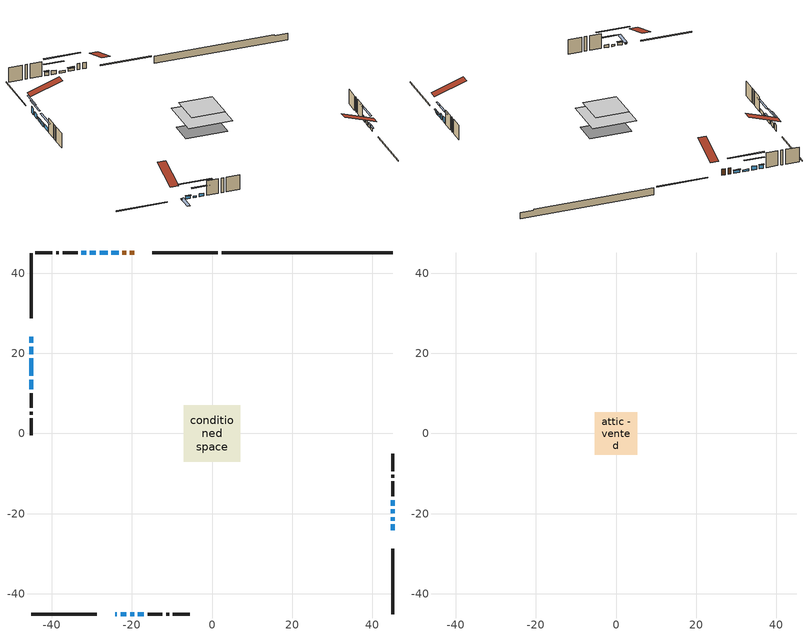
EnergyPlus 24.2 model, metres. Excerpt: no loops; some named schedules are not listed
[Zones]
conditioned space
 floor outside (Floor1 construction): -0.43,-0.43 -0.43,0.43 0.43,0.43 0.43,-0.43 z0.55
 floor adiabatic (AdiabaticFloorConstruction): -7.08,-7.08 -7.08,7.08 7.08,7.08 7.08,-7.08 z2.99
 floor foundation (Slab1 construction): -6.71,-3.96 -6.71,3.96 6.71,3.96 6.71,-3.96 z-1.89
 wall outside (RimJoist1 construction): 1.45,45.05 -14.85,45.05 / -45.05,-45.05 -28.75,-45.05 / -45.05,45.05 -45.05,28.75 / 45.05,-45.05 45.05,-28.75 z0.55:0.85
 wall outside (AdiabaticWallConstruction 1): -19.43,45.05 -20.53,45.05 / -21.46,45.05 -22.35,45.05 z0.55:2.58
 wall outside (AdiabaticWallConstruction): -24.17,-45.05 -23.76,-45.05 z0.55:0.76; -45.05,24.17 -45.05,22.64 z0.55:2.58; -45.05,21.71 -45.05,19.73 z0.55:2.02; 45.05,-24.17 45.05,-22.69 / 45.05,-21.77 45.05,-20.85 / -23.28,45.05 -25.11,45.05 / -22.83,-45.05 -21.36,-45.05 / -18.49,-45.05 -17.01,-45.05 z0.55:1.47; -45.05,18.8 -45.05,14.39 z0.55:1.46; 45.05,-19.92 45.05,-18.9 / 45.05,-17.97 45.05,-16.6 z0.55:2.33; -26.04,45.05 -28.07,45.05 / -20.43,-45.05 -19.41,-45.05 z0.55:1.11; -28.99,45.05 -30.52,45.05 z0.55:1.77; -31.45,45.05 -32.62,45.05 / -45.05,13.46 -45.05,11.02 z0.55:1.72
 wall outside (Wall1 construction): -33.54,45.05 -37.26,45.05 / -16.09,-45.05 -12.37,-45.05 / -45.05,10.09 -45.05,6.37 / 45.05,-15.67 45.05,-11.96 z0.55:5.43
 wall outside (Wall2 construction): -38.19,45.05 -38.9,45.05 / -11.44,-45.05 -10.73,-45.05 / -45.05,5.44 -45.05,4.73 / 45.05,-11.03 45.05,-10.32 z0.55:5.43
 wall outside (Wall3 construction): -39.83,45.05 -44.12,45.05 / -9.8,-45.05 -5.51,-45.05 / -45.05,3.81 -45.05,-0.49 / 45.05,-9.39 45.05,-5.1 z0.55:5.43
 wall foundation (FoundationWall1 construction): 2.38,45.05,-1.89 2.38,45.05,0.55 40.78,45.05,0.55 40.78,45.05,0.15 45.05,45.05,0.15 45.05,45.05,-1.89
 window (WindowConstruction 13): -24.17,-45.05 -23.76,-45.05 z0.55:0.75
 window (WindowConstruction 6): -45.05,24.17 -45.05,22.64 z0.55:2.58
 window (WindowConstruction 7): -45.05,21.71 -45.05,19.73 z0.55:2.02
 window (WindowConstruction 8): 45.05,-24.17 45.05,-22.69 z0.55:1.46
 window (WindowConstruction 9): 45.05,-21.76 45.05,-20.85 z0.55:1.46
 window (WindowConstruction 10): -23.28,45.05 -25.11,45.05 z0.55:1.46
 window (WindowConstruction 11): -22.83,-45.05 -21.36,-45.05 z0.55:1.46
 window (WindowConstruction 12): -45.05,18.8 -45.05,14.39 z0.55:1.46
 window (WindowConstruction): 45.05,-19.92 45.05,-18.9 z0.55:2.33
 window (WindowConstruction 14): -26.04,45.05 -28.07,45.05 z0.55:1.11
 window (WindowConstruction 15): -20.43,-45.05 -19.42,-45.05 z0.55:1.11
 window (WindowConstruction 1): 45.05,-17.97 45.05,-16.6 z0.55:2.33
 window (WindowConstruction 2): -28.99,45.05 -30.52,45.05 z0.55:1.77
 window (WindowConstruction 3): -31.45,45.05 -32.61,45.05 z0.55:1.72
 window (WindowConstruction 4): -18.49,-45.05 -17.02,-45.05 z0.55:1.46
 window (WindowConstruction 5): -45.05,13.46 -45.05,11.02 z0.55:1.72
 door (Door): -19.43,45.05 -20.53,45.05 z0.55:2.58
 door (Door 1): -21.46,45.05 -22.35,45.05 z0.55:2.58
 ceiling adiabatic (AdiabaticFloorConstruction): 7.08,-7.08 7.08,7.08 -7.08,7.08 -7.08,-7.08 z2.99
attic - vented
 floor to conditioned space (Floor2 construction Reversed): -5.3,-5.3 -5.3,5.3 5.3,5.3 5.3,-5.3 z5.43
 roof outside (Roof1 construction): -18.51,45.05,5.43 -18.51,34.72,8.87 -15.78,34.72,8.87 -15.78,45.05,5.43; -25.09,-45.05,5.43 -25.09,-34.72,8.87 -27.82,-34.72,8.87 -27.82,-45.05,5.43; -45.05,25.09,5.43 -34.72,25.09,8.87 -34.72,27.82,8.87 -45.05,27.82,5.43; 45.05,-25.09,5.43 34.72,-25.09,8.87 34.72,-27.82,8.87 45.05,-27.82,5.43
shading: -23.46,-45.05 -24.46,-45.05 -24.46,-50.54 -23.46,-50.54 z1.05; -45.05,20.15 -45.05,26.66 -45.46,26.66 -45.46,20.15 z5.07; -45.05,17.24 -45.05,24.2 -45.46,24.2 -45.46,17.24 z4.51; 45.05,-22.49 45.05,-24.37 45.46,-24.37 45.46,-22.49 z1.67; 45.05,-20.65 45.05,-21.97 45.46,-21.97 45.46,-20.65 z1.67; -25.31,45.05 -23.08,45.05 -23.08,45.46 -25.31,45.46 z1.67; -21.16,-45.05 -23.03,-45.05 -23.03,-45.46 -21.16,-45.46 z1.67; -45.05,14.19 -45.05,19 -45.46,19 -45.46,14.19 z1.67; 45.05,-16.41 45.05,-22.41 45.46,-22.41 45.46,-16.41 z4.82; -32.99,45.05 -21.11,45.05 -21.11,45.46 -32.99,45.46 z6.04; -14.49,-45.05 -25.36,-45.05 -25.36,-45.46 -14.49,-45.46 z6.04; 45.05,-14.11 45.05,-20.46 45.46,-20.46 45.46,-14.11 z4.82; -33.01,45.05 -26.5,45.05 -26.5,45.46 -33.01,45.46 z4.26; -32.82,45.05 -31.25,45.05 -31.25,45.46 -32.82,45.46 z1.92; -14.52,-45.05 -20.98,-45.05 -20.98,-45.46 -14.52,-45.46 z3.95; -45.05,8.53 -45.05,15.95 -45.46,15.95 -45.46,8.53 z4.21
[Building]
Building 1: Terrain=Suburbs
[Site:Location]
Edmonton Intl AP_AB: Latitude {deg}=53.31; Longitude {deg}=-113.58; Time Zone {hr}=-7; Elevation {m}=723; Keep Site Location Information=Yes
[Site:GroundTemperature:Shallow]
-1.56185, -3.61833, -3.78302, -2.80711, 1.11059, 5.01004, 8.39065, 10.5322, 10.7141, 8.97234, 5.67794, 1.89811
[Site:WaterMainsTemperature]
Calculation Method=Schedule; Temperature Schedule=mains temperature schedule
[Material] Roughness=Rough; Thermal Absorptance=0.9
Name | Thickness {m} | Conductivity {W/m-K} | Density {kg/m3} | Specific Heat {J/kg-K} | Solar Absorptance | Visible Absorptance
asphalt or fiberglass shingles | 0.00635 | 0.162714 | 1121.4 | 1465.45 | 0.4 | 0.4
ceiling loosefill ins | 0.169333 | 0.0480833 | 16.02 | 1046.75 | 0.7 | 0.7
ceiling stud and cavity | 0.1397 | 0.0912971 | 65.682 | 1177.47 | 0.7 | 0.7
concrete 4.0 in. | 0.1016 | 1.803125 | 2242.8 | 837.4 | 0.7 | 0.7
concrete 8.0 in. | 0.2032 | 1.803125 | 2242.8 | 837.4 | 0.7 | 0.7
door material | 0.04445 | 0.053851 | 512.64 | 1214.23 | 0.7 | 0.7
exterior vertical ins | 0.0483764 | 0.029427 | 32.04 | 1214.23 | 0.7 | 0.7
floor covering | 0.0127 | 0.0433444 | 54.468 | 1339.84 | 0.6 | 0.6
floor rigid ins | 0.051816 | 0.029427 | 32.04 | 1214.23 | 0.7 | 0.7
floor rigid ins 1; wall rigid ins | 0.512978 | 0.029427 | 32.04 | 1214.23 | 0.7 | 0.7
floor stud and cavity | 0.1397 | 0.0891235 | 92.3553 | 1139.71 | 0.7 | 0.7
floor stud and cavity 1 | 0.1397 | 1.75129 | 37.0049 | 1207.88 | 0.7 | 0.7
furniture material conditioned space 1 | 0.1524 | 0.115458 | 640.8 | 1214.23 | 0.6 | 0.6
gypsum board | 0.0127 | 0.160291 | 801 | 837.4 | 0.6 | 0.6
gypsum board 1 | 0.0127 | 0.160291 | 801 | 837.4 | 0.7 | 0.7
osb sheathing 0.5 in. | 0.0127 | 0.115458 | 512.64 | 1214.23 | 0.7 | 0.7
osb sheathing 0.75 in. | 0.01905 | 0.115458 | 512.64 | 1214.23 | 0.7 | 0.7
osb sheathing 2.0 in. | 0.0508 | 0.115458 | 512.64 | 1214.23 | 0.7 | 0.7
rim joist stud and cavity | 0.0508 | 0.0296634 | 125.044 | 1163.47 | 0.6 | 0.6
wall stud and cavity | 0.1397 | 0.0937807 | 139.0536 | 1170.24 | 0.7 | 0.7
wall stud and cavity 1 | 0.1397 | 0.113179 | 139.0536 | 1170.24 | 0.7 | 0.7
wall stud and cavity 2 | 0.1397 | 0.0940029 | 139.0536 | 1170.24 | 0.7 | 0.7
wall stud and cavity 3 | 0.0889 | 0.380278 | 52.3479 | 1209.89 | 0.7 | 0.7
wall stud and cavity 4 | 0.0889 | 0.391764 | 83.0341 | 1211.67 | 0.7 | 0.7
wood siding | 0.0254 | 0.102417 | 544.68 | 1172.36 | 0.4 | 0.4
wood siding 1; wood siding 2; wood siding 3 | 0.0254 | 0.102417 | 544.68 | 1172.36 | 0.7 | 0.7
[WindowMaterial:SimpleGlazingSystem]
Name | U-Factor {W/m2-K} | Solar Heat Gain Coefficient
WindowMaterial | 2.069631 | 0.44
WindowMaterial 1 | 1.63867 | 0.58
WindowMaterial 10 | 4.93816 | 0.51
WindowMaterial 2 | 1.944715 | 0.47
WindowMaterial 3 | 1.72384 | 0.56
WindowMaterial 4 | 1.856706 | 0.5
WindowMaterial 5 | 1.635264 | 0.58
WindowMaterial 6 | 2.98606 | 0.58
WindowMaterial 7 | 1.61596 | 0.58
WindowMaterial 8 | 1.95266 | 0.47
WindowMaterial 9 | 2.7209 | 0.26
[Construction]
AdiabaticFloorConstruction: floor stud and cavity 1, floor rigid ins 1, osb sheathing 0.75 in., floor covering
AdiabaticWallConstruction: wood siding 2, wall rigid ins, wall stud and cavity 3, gypsum board
AdiabaticWallConstruction 1: wood siding 3, wall rigid ins, wall stud and cavity 3, gypsum board
Door; Door 1: door material
Floor1 construction: floor stud and cavity, floor rigid ins, osb sheathing 0.75 in., floor covering
Floor2 construction Reversed: gypsum board, ceiling stud and cavity, ceiling loosefill ins
FoundationWall1 construction: concrete 8.0 in., gypsum board 1
furniture construction conditioned space 1: furniture material conditioned space 1
PartitionWallConstruction: gypsum board, wall stud and cavity 4, gypsum board
RimJoist1 construction: wood siding 1, osb sheathing 2.0 in., rim joist stud and cavity
Roof1 construction: asphalt or fiberglass shingles
Slab1 construction: concrete 4.0 in.
Wall1 construction: wood siding, osb sheathing 0.5 in., wall stud and cavity, gypsum board
Wall2 construction: wood siding, osb sheathing 0.5 in., wall stud and cavity 1, gypsum board
Wall3 construction: wood siding, osb sheathing 0.5 in., wall stud and cavity 2, gypsum board
WindowConstruction: WindowMaterial
WindowConstruction 1: WindowMaterial 1
WindowConstruction 10; WindowConstruction 9: WindowMaterial 8
WindowConstruction 11; WindowConstruction 12; WindowConstruction 4; WindowConstruction 8: WindowMaterial 4
WindowConstruction 13: WindowMaterial 9
WindowConstruction 14; WindowConstruction 15: WindowMaterial 10
WindowConstruction 2: WindowMaterial 2
WindowConstruction 3: WindowMaterial 3
WindowConstruction 5: WindowMaterial 5
WindowConstruction 6: WindowMaterial 6
WindowConstruction 7: WindowMaterial 7
[Zone] Multiplier=1; Part of Total Floor Area=Yes
Name | Volume {m3}
attic - vented | 62.8894
conditioned space | 785.3
[Space]
Name | Zone | Volume {m3}
attic - vented 1 | attic - vented | 62.8894
conditioned space 1 | conditioned space | 785.3
[ZoneInfiltration:EffectiveLeakageArea]
infil attic - vented 1: Zone or Space=attic - vented 1; Schedule=Always On Discrete; Effective Air Leakage Area {cm2}=3913.04; Stack Coefficient=0.000239463; Wind Coefficient=1.04554e-05
[ZoneMixing]
whole house fan mix: Zone or Space=attic - vented; Schedule=Always On Continuous; Design Flow Rate Calculation Method=Flow/Zone; Design Flow Rate {m3/s}=0; Source Zone or Space=conditioned space
[SurfaceProperty:ExposedFoundationPerimeter]
Slab1: Exposed Perimeter Calculation Method=TotalExposedPerimeter; Total Exposed Perimeter {m}=42.671
[InternalMass] Zone or ZoneList=conditioned space; Space or SpaceList=conditioned space 1
Name | Construction | Surface Area {m2}
furniture mass conditioned space 1 | furniture construction conditioned space 1 | 123.084
partition wall mass | PartitionWallConstruction | 307.711
[Lights]
interior lighting: Zone or ZoneList or Space or SpaceList=conditioned space 1; Schedule=interior lighting schedule; Design Level Calculation Method=LightingLevel; Lighting Level {W}=343.2; Return Air Fraction=0; Fraction Radiant=0.6; Fraction Visible=0.2; Fraction Replaceable=1
[People]
occupants: Zone or ZoneList or Space or SpaceList=conditioned space 1; Number of People Schedule=occupants schedule; Number of People Calculation Method=People; Number of People=3; Fraction Radiant=0.314171; Sensible Heat Fraction=0.56303; Activity Level Schedule=occupants activity schedule; Carbon Dioxide Generation Rate {m3/s-W}=0; Enable ASHRAE 55 Comfort Warnings=No; Mean Radiant Temperature Calculation Type=EnclosureAveraged
[ElectricEquipment] Zone or ZoneList or Space or SpaceList=conditioned space 1; Design Level Calculation Method=EquipmentLevel
Name | Schedule | Design Level {W} | Fraction Latent | Fraction Radiant | Fraction Lost
clothes dryer | clothes dryer schedule | 140.772 | 0.015 | 0.081 | 0.85
clothes washer | clothes washer schedule | 32.1985 | 0.03 | 0.162 | 0.7
cooking range | cooking range schedule | 215.147 | 0.08 | 0.432 | 0.2
dishwasher | dishwasher schedule | 66.8632 | 0.3 | 0.18 | 0.4
fridge | fridge schedule | 72.9452 | 0 | 0.6 | 0
mech vent bath fan 0 | mech vent bath fan 0 schedule | 50.2 | 0 | 0 | 1
mech vent bath fan 1 | mech vent bath fan 1 schedule | 50.2 | 0 | 0 | 1
mech vent house fan | mech vent house fan schedule | 0 | 0 | 0 | 1
mech vent house fan cfis | mech vent house fan cfis schedule | 0 | 0 | 0 | 0
mech vent range fan 0 | mech vent range fan 0 schedule | 57 | 0 | 0 | 1
misc plug loads | misc plug loads schedule | 494.7 | 0.045 | 0.513 | 0.1
whole house fan | Always On Discrete | 0 | 0 | 0 | 1
[OtherEquipment] Zone or ZoneList or Space or SpaceList=conditioned space 1; Design Level Calculation Method=EquipmentLevel
Name | Fuel Type | Schedule | Design Level {W} | Fraction Latent | Fraction Radiant | Fraction Lost
clothes dryer 1 | Electricity | clothes dryer schedule | 0 | 0.015 | 0.081 | 0.85
cooking range 1 | Electricity | cooking range schedule | 0 | 0.08 | 0.432 | 0.2
general water use latent | None | general water use schedule | 62.594 | 1 | 0 | 0
general water use sensible | None | general water use schedule | -61.6891 | 0 | 0.6 | 0
mech vent house fan latent load | None | Always On Discrete | 0 | 1 | 0 | 0
mech vent house fan sensible load | None | Always On Discrete | 0 | 0 | 0 | 0
water heater energy adjustment1; water heater energy adjustment2 | NaturalGas | Always On Discrete | 0.01 | 0 | 0 | 1
[ZoneInfiltration:DesignFlowRate] Zone or ZoneList or Space or SpaceList=conditioned space 1; Schedule=Always On Discrete; Design Flow Rate Calculation Method=Flow/Zone; Design Flow Rate {m3/s}=0
infil flow; natural vent flow; whole house fan flow
[Foundation:Kiva]
Foundation Kiva 1: Initial Indoor Air Temperature {C}=18; Wall Height Above Grade {m}=0.549981; Wall Depth Below Slab {m}=0.2032; Custom Block Material Name 1=exterior vertical ins; Custom Block Depth 1 {m}=2.43998; Custom Block X Position 1 {m}=0.2159; Custom Block Z Position 1 {m}=0
[Foundation:Kiva:Settings]
Soil Conductivity {W/m-K}=0.849921; Soil Density {kg/m3}=1842.3; Soil Specific Heat {J/kg-K}=418.7; Ground Solar Absorptivity=0.9; Ground Thermal Absorptivity=0.9; Ground Surface Roughness {m}=0.03; Far-Field Width {m}=40; Deep-Ground Boundary Condition=ZeroFlux; Deep-Ground Depth {m}=40; Minimum Cell Dimension {m}=0.2; Maximum Cell Growth Coefficient=3; Simulation Timestep=Timestep
[Exterior:Lights]
exterior lighting: Schedule=exterior lighting schedule; Design Level {W}=75.6
[Schedule:Constant]
Name | Hourly Value
Always On Continuous; mech vent house fan schedule; mech vent house fan cfis schedule; Always On Discrete | 1
occupants activity schedule | 117.228
fridge schedule | 0
[Schedule:Week:Daily]
interior lighting schedule Week Rule - Jan1-Jan27: interior lighting schedule day, interior lighting schedule day, interior lighting schedule day, interior lighting schedule day, interior lighting schedule day, interior lighting schedule day, interior lighting schedule day, interior lighting schedule default day, interior lighting schedule default day, interior lighting schedule default day, interior lighting schedule default day, interior lighting schedule default day
interior lighting schedule Week Rule - Jan28-Feb3: interior lighting schedule day, interior lighting schedule day, interior lighting schedule day, interior lighting schedule day, interior lighting schedule day 1, interior lighting schedule day 1, interior lighting schedule day 1, interior lighting schedule default day, interior lighting schedule default day, interior lighting schedule default day, interior lighting schedule default day, interior lighting schedule default day
interior lighting schedule Week Rule - Feb4-Feb24: interior lighting schedule day 1, interior lighting schedule day 1, interior lighting schedule day 1, interior lighting schedule day 1, interior lighting schedule day 1, interior lighting schedule day 1, interior lighting schedule day 1, interior lighting schedule default day, interior lighting schedule default day, interior lighting schedule default day, interior lighting schedule default day, interior lighting schedule default day
interior lighting schedule Week Rule - Feb25-Mar3: interior lighting schedule day 1, interior lighting schedule day 1, interior lighting schedule day 1, interior lighting schedule day 1, interior lighting schedule day 2, interior lighting schedule day 2, interior lighting schedule day 2, interior lighting schedule default day, interior lighting schedule default day, interior lighting schedule default day, interior lighting schedule default day, interior lighting schedule default day
interior lighting schedule Week Rule - Mar4-Mar31: interior lighting schedule day 2, interior lighting schedule day 2, interior lighting schedule day 2, interior lighting schedule day 2, interior lighting schedule day 2, interior lighting schedule day 2, interior lighting schedule day 2, interior lighting schedule default day, interior lighting schedule default day, interior lighting schedule default day, interior lighting schedule default day, interior lighting schedule default day
interior lighting schedule Week Rule - Apr1-Apr28: interior lighting schedule day 3, interior lighting schedule day 3, interior lighting schedule day 3, interior lighting schedule day 3, interior lighting schedule day 3, interior lighting schedule day 3, interior lighting schedule day 3, interior lighting schedule default day, interior lighting schedule default day, interior lighting schedule default day, interior lighting schedule default day, interior lighting schedule default day
interior lighting schedule Week Rule - Apr29-May5: interior lighting schedule day 3, interior lighting schedule day 3, interior lighting schedule day 4, interior lighting schedule day 4, interior lighting schedule day 4, interior lighting schedule day 4, interior lighting schedule day 4, interior lighting schedule default day, interior lighting schedule default day, interior lighting schedule default day, interior lighting schedule default day, interior lighting schedule default day
interior lighting schedule Week Rule - May6-May26: interior lighting schedule day 4, interior lighting schedule day 4, interior lighting schedule day 4, interior lighting schedule day 4, interior lighting schedule day 4, interior lighting schedule day 4, interior lighting schedule day 4, interior lighting schedule default day, interior lighting schedule default day, interior lighting schedule default day, interior lighting schedule default day, interior lighting schedule default day
interior lighting schedule Week Rule - May27-Jun2: interior lighting schedule day 4, interior lighting schedule day 4, interior lighting schedule day 4, interior lighting schedule day 4, interior lighting schedule day 4, interior lighting schedule day 5, interior lighting schedule day 5, interior lighting schedule default day, interior lighting schedule default day, interior lighting schedule default day, interior lighting schedule default day, interior lighting schedule default day
interior lighting schedule Week Rule - Jun3-Jun30: interior lighting schedule day 5, interior lighting schedule day 5, interior lighting schedule day 5, interior lighting schedule day 5, interior lighting schedule day 5, interior lighting schedule day 5, interior lighting schedule day 5, interior lighting schedule default day, interior lighting schedule default day, interior lighting schedule default day, interior lighting schedule default day, interior lighting schedule default day
interior lighting schedule Week Rule - Jul1-Jul28: interior lighting schedule day 6, interior lighting schedule day 6, interior lighting schedule day 6, interior lighting schedule day 6, interior lighting schedule day 6, interior lighting schedule day 6, interior lighting schedule day 6, interior lighting schedule default day, interior lighting schedule default day, interior lighting schedule default day, interior lighting schedule default day, interior lighting schedule default day
interior lighting schedule Week Rule - Jul29-Aug4: interior lighting schedule day 6, interior lighting schedule day 6, interior lighting schedule day 6, interior lighting schedule day 7, interior lighting schedule day 7, interior lighting schedule day 7, interior lighting schedule day 7, interior lighting schedule default day, interior lighting schedule default day, interior lighting schedule default day, interior lighting schedule default day, interior lighting schedule default day
interior lighting schedule Week Rule - Aug5-Aug25: interior lighting schedule day 7, interior lighting schedule day 7, interior lighting schedule day 7, interior lighting schedule day 7, interior lighting schedule day 7, interior lighting schedule day 7, interior lighting schedule day 7, interior lighting schedule default day, interior lighting schedule default day, interior lighting schedule default day, interior lighting schedule default day, interior lighting schedule default day
interior lighting schedule Week Rule - Aug26-Sep1: interior lighting schedule day 7, interior lighting schedule day 7, interior lighting schedule day 7, interior lighting schedule day 7, interior lighting schedule day 7, interior lighting schedule day 7, interior lighting schedule day 8, interior lighting schedule default day, interior lighting schedule default day, interior lighting schedule default day, interior lighting schedule default day, interior lighting schedule default day
interior lighting schedule Week Rule - Sep2-Sep29: interior lighting schedule day 8, interior lighting schedule day 8, interior lighting schedule day 8, interior lighting schedule day 8, interior lighting schedule day 8, interior lighting schedule day 8, interior lighting schedule day 8, interior lighting schedule default day, interior lighting schedule default day, interior lighting schedule default day, interior lighting schedule default day, interior lighting schedule default day
interior lighting schedule Week Rule - Sep30-Oct6: interior lighting schedule day 8, interior lighting schedule day 9, interior lighting schedule day 9, interior lighting schedule day 9, interior lighting schedule day 9, interior lighting schedule day 9, interior lighting schedule day 9, interior lighting schedule default day, interior lighting schedule default day, interior lighting schedule default day, interior lighting schedule default day, interior lighting schedule default day
interior lighting schedule Week Rule - Oct7-Oct27: interior lighting schedule day 9, interior lighting schedule day 9, interior lighting schedule day 9, interior lighting schedule day 9, interior lighting schedule day 9, interior lighting schedule day 9, interior lighting schedule day 9, interior lighting schedule default day, interior lighting schedule default day, interior lighting schedule default day, interior lighting schedule default day, interior lighting schedule default day
interior lighting schedule Week Rule - Oct28-Nov3: interior lighting schedule day 9, interior lighting schedule day 9, interior lighting schedule day 9, interior lighting schedule day 9, interior lighting schedule day 10, interior lighting schedule day 10, interior lighting schedule day 10, interior lighting schedule default day, interior lighting schedule default day, interior lighting schedule default day, interior lighting schedule default day, interior lighting schedule default day
interior lighting schedule Week Rule - Nov4-Nov24: interior lighting schedule day 10, interior lighting schedule day 10, interior lighting schedule day 10, interior lighting schedule day 10, interior lighting schedule day 10, interior lighting schedule day 10, interior lighting schedule day 10, interior lighting schedule default day, interior lighting schedule default day, interior lighting schedule default day, interior lighting schedule default day, interior lighting schedule default day
interior lighting schedule Week Rule - Nov25-Dec1: interior lighting schedule day 10, interior lighting schedule day 10, interior lighting schedule day 10, interior lighting schedule day 10, interior lighting schedule day 10, interior lighting schedule day 10, interior lighting schedule day 11, interior lighting schedule default day, interior lighting schedule default day, interior lighting schedule default day, interior lighting schedule default day, interior lighting schedule default day
interior lighting schedule Week Rule - Dec2-Dec31: interior lighting schedule day 11, interior lighting schedule day 11, interior lighting schedule day 11, interior lighting schedule day 11, interior lighting schedule day 11, interior lighting schedule day 11, interior lighting schedule day 11, interior lighting schedule default day, interior lighting schedule default day, interior lighting schedule default day, interior lighting schedule default day, interior lighting schedule default day
occupants schedule Week Rule - Jan1-Dec31: occupants schedule day, occupants schedule day, occupants schedule day, occupants schedule day, occupants schedule day, occupants schedule day, occupants schedule day, occupants schedule default day, occupants schedule default day, occupants schedule default day, occupants schedule default day, occupants schedule default day
clothes dryer schedule Week Rule - Jan1-Dec31: clothes dryer schedule day, clothes dryer schedule day, clothes dryer schedule day, clothes dryer schedule day, clothes dryer schedule day, clothes dryer schedule day, clothes dryer schedule day, clothes dryer schedule default day, clothes dryer schedule default day, clothes dryer schedule default day, clothes dryer schedule default day, clothes dryer schedule default day
clothes washer schedule Week Rule - Jan1-Dec31: clothes washer schedule day, clothes washer schedule day, clothes washer schedule day, clothes washer schedule day, clothes washer schedule day, clothes washer schedule day, clothes washer schedule day, clothes washer schedule default day, clothes washer schedule default day, clothes washer schedule default day, clothes washer schedule default day, clothes washer schedule default day
cooking range schedule Week Rule - Jan1-Dec31: cooking range schedule day, cooking range schedule day, cooking range schedule day, cooking range schedule day, cooking range schedule day, cooking range schedule day, cooking range schedule day, cooking range schedule default day, cooking range schedule default day, cooking range schedule default day, cooking range schedule default day, cooking range schedule default day
dishwasher schedule Week Rule - Jan1-Dec31: dishwasher schedule day, dishwasher schedule day, dishwasher schedule day, dishwasher schedule day, dishwasher schedule day, dishwasher schedule day, dishwasher schedule day, dishwasher schedule default day, dishwasher schedule default day, dishwasher schedule default day, dishwasher schedule default day, dishwasher schedule default day
mech vent bath fan 0 schedule Week Rule - Jan1-Dec31: mech vent bath fan 0 schedule day, mech vent bath fan 0 schedule day, mech vent bath fan 0 schedule day, mech vent bath fan 0 schedule day, mech vent bath fan 0 schedule day, mech vent bath fan 0 schedule day, mech vent bath fan 0 schedule day, mech vent bath fan 0 schedule default day, mech vent bath fan 0 schedule default day, mech vent bath fan 0 schedule default day, mech vent bath fan 0 schedule default day, mech vent bath fan 0 schedule default day
mech vent bath fan 1 schedule Week Rule - Jan1-Dec31: mech vent bath fan 1 schedule day, mech vent bath fan 1 schedule day, mech vent bath fan 1 schedule day, mech vent bath fan 1 schedule day, mech vent bath fan 1 schedule day, mech vent bath fan 1 schedule day, mech vent bath fan 1 schedule day, mech vent bath fan 1 schedule default day, mech vent bath fan 1 schedule default day, mech vent bath fan 1 schedule default day, mech vent bath fan 1 schedule default day, mech vent bath fan 1 schedule default day
mech vent range fan 0 schedule Week Rule - Jan1-Dec31: mech vent range fan 0 schedule day, mech vent range fan 0 schedule day, mech vent range fan 0 schedule day, mech vent range fan 0 schedule day, mech vent range fan 0 schedule day, mech vent range fan 0 schedule day, mech vent range fan 0 schedule day, mech vent range fan 0 schedule default day, mech vent range fan 0 schedule default day, mech vent range fan 0 schedule default day, mech vent range fan 0 schedule default day, mech vent range fan 0 schedule default day
misc plug loads schedule Week Rule - Jan1-Dec31: misc plug loads schedule day, misc plug loads schedule day, misc plug loads schedule day, misc plug loads schedule day, misc plug loads schedule day, misc plug loads schedule day, misc plug loads schedule day, misc plug loads schedule default day, misc plug loads schedule default day, misc plug loads schedule default day, misc plug loads schedule default day, misc plug loads schedule default day
general water use schedule Week Rule - Jan1-Dec31: general water use schedule day, general water use schedule day, general water use schedule day, general water use schedule day, general water use schedule day, general water use schedule day, general water use schedule day, general water use schedule default day, general water use schedule default day, general water use schedule default day, general water use schedule default day, general water use schedule default day
exterior lighting schedule Week Rule - Jan1-Jan27: exterior lighting schedule day, exterior lighting schedule day, exterior lighting schedule day, exterior lighting schedule day, exterior lighting schedule day, exterior lighting schedule day, exterior lighting schedule day, exterior lighting schedule default day, exterior lighting schedule default day, exterior lighting schedule default day, exterior lighting schedule default day, exterior lighting schedule default day
exterior lighting schedule Week Rule - Jan28-Feb3: exterior lighting schedule day, exterior lighting schedule day, exterior lighting schedule day, exterior lighting schedule day, exterior lighting schedule day 1, exterior lighting schedule day 1, exterior lighting schedule day 1, exterior lighting schedule default day, exterior lighting schedule default day, exterior lighting schedule default day, exterior lighting schedule default day, exterior lighting schedule default day
exterior lighting schedule Week Rule - Feb4-Feb24: exterior lighting schedule day 1, exterior lighting schedule day 1, exterior lighting schedule day 1, exterior lighting schedule day 1, exterior lighting schedule day 1, exterior lighting schedule day 1, exterior lighting schedule day 1, exterior lighting schedule default day, exterior lighting schedule default day, exterior lighting schedule default day, exterior lighting schedule default day, exterior lighting schedule default day
exterior lighting schedule Week Rule - Feb25-Mar3: exterior lighting schedule day 1, exterior lighting schedule day 1, exterior lighting schedule day 1, exterior lighting schedule day 1, exterior lighting schedule day 2, exterior lighting schedule day 2, exterior lighting schedule day 2, exterior lighting schedule default day, exterior lighting schedule default day, exterior lighting schedule default day, exterior lighting schedule default day, exterior lighting schedule default day
exterior lighting schedule Week Rule - Mar4-Mar31: exterior lighting schedule day 2, exterior lighting schedule day 2, exterior lighting schedule day 2, exterior lighting schedule day 2, exterior lighting schedule day 2, exterior lighting schedule day 2, exterior lighting schedule day 2, exterior lighting schedule default day, exterior lighting schedule default day, exterior lighting schedule default day, exterior lighting schedule default day, exterior lighting schedule default day
exterior lighting schedule Week Rule - Apr1-Apr28: exterior lighting schedule day 3, exterior lighting schedule day 3, exterior lighting schedule day 3, exterior lighting schedule day 3, exterior lighting schedule day 3, exterior lighting schedule day 3, exterior lighting schedule day 3, exterior lighting schedule default day, exterior lighting schedule default day, exterior lighting schedule default day, exterior lighting schedule default day, exterior lighting schedule default day
exterior lighting schedule Week Rule - Apr29-May5: exterior lighting schedule day 3, exterior lighting schedule day 3, exterior lighting schedule day 4, exterior lighting schedule day 4, exterior lighting schedule day 4, exterior lighting schedule day 4, exterior lighting schedule day 4, exterior lighting schedule default day, exterior lighting schedule default day, exterior lighting schedule default day, exterior lighting schedule default day, exterior lighting schedule default day
exterior lighting schedule Week Rule - May6-May26: exterior lighting schedule day 4, exterior lighting schedule day 4, exterior lighting schedule day 4, exterior lighting schedule day 4, exterior lighting schedule day 4, exterior lighting schedule day 4, exterior lighting schedule day 4, exterior lighting schedule default day, exterior lighting schedule default day, exterior lighting schedule default day, exterior lighting schedule default day, exterior lighting schedule default day
exterior lighting schedule Week Rule - May27-Jun2: exterior lighting schedule day 4, exterior lighting schedule day 4, exterior lighting schedule day 4, exterior lighting schedule day 4, exterior lighting schedule day 4, exterior lighting schedule day 5, exterior lighting schedule day 5, exterior lighting schedule default day, exterior lighting schedule default day, exterior lighting schedule default day, exterior lighting schedule default day, exterior lighting schedule default day
exterior lighting schedule Week Rule - Jun3-Jun30: exterior lighting schedule day 5, exterior lighting schedule day 5, exterior lighting schedule day 5, exterior lighting schedule day 5, exterior lighting schedule day 5, exterior lighting schedule day 5, exterior lighting schedule day 5, exterior lighting schedule default day, exterior lighting schedule default day, exterior lighting schedule default day, exterior lighting schedule default day, exterior lighting schedule default day
exterior lighting schedule Week Rule - Jul1-Jul28: exterior lighting schedule day 6, exterior lighting schedule day 6, exterior lighting schedule day 6, exterior lighting schedule day 6, exterior lighting schedule day 6, exterior lighting schedule day 6, exterior lighting schedule day 6, exterior lighting schedule default day, exterior lighting schedule default day, exterior lighting schedule default day, exterior lighting schedule default day, exterior lighting schedule default day
exterior lighting schedule Week Rule - Jul29-Aug4: exterior lighting schedule day 6, exterior lighting schedule day 6, exterior lighting schedule day 6, exterior lighting schedule day 7, exterior lighting schedule day 7, exterior lighting schedule day 7, exterior lighting schedule day 7, exterior lighting schedule default day, exterior lighting schedule default day, exterior lighting schedule default day, exterior lighting schedule default day, exterior lighting schedule default day
[Schedule:Year]
interior lighting schedule: interior lighting schedule Week Rule - Jan1-Jan27, 1, 1, 1, 27, interior lighting schedule Week Rule - Jan28-Feb3, 1, 28, 2, 3, interior lighting schedule Week Rule - Feb4-Feb24, 2, 4, 2, 24, interior lighting schedule Week Rule - Feb25-Mar3, 2, 25, 3, 3, interior lighting schedule Week Rule - Mar4-Mar31, 3, 4, 3, 31, interior lighting schedule Week Rule - Apr1-Apr28, 4, 1, 4, 28, interior lighting schedule Week Rule - Apr29-May5, 4, 29, 5, 5, interior lighting schedule Week Rule - May6-May26, 5, 6, 5, 26, interior lighting schedule Week Rule - May27-Jun2, 5, 27, 6, 2, interior lighting schedule Week Rule - Jun3-Jun30, 6, 3, 6, 30, interior lighting schedule Week Rule - Jul1-Jul28, 7, 1, 7, 28, interior lighting schedule Week Rule - Jul29-Aug4, 7, 29, 8, 4, interior lighting schedule Week Rule - Aug5-Aug25, 8, 5, 8, 25, interior lighting schedule Week Rule - Aug26-Sep1, 8, 26, 9, 1, interior lighting schedule Week Rule - Sep2-Sep29, 9, 2, 9, 29, interior lighting schedule Week Rule - Sep30-Oct6, 9, 30, 10, 6, interior lighting schedule Week Rule - Oct7-Oct27, 10, 7, 10, 27, interior lighting schedule Week Rule - Oct28-Nov3, 10, 28, 11, 3, interior lighting schedule Week Rule - Nov4-Nov24, 11, 4, 11, 24, interior lighting schedule Week Rule - Nov25-Dec1, 11, 25, 12, 1, interior lighting schedule Week Rule - Dec2-Dec31, 12, 2, 12, 31
occupants schedule: occupants schedule Week Rule - Jan1-Dec31, 1, 1, 12, 31
clothes dryer schedule: clothes dryer schedule Week Rule - Jan1-Dec31, 1, 1, 12, 31
clothes washer schedule: clothes washer schedule Week Rule - Jan1-Dec31, 1, 1, 12, 31
cooking range schedule: cooking range schedule Week Rule - Jan1-Dec31, 1, 1, 12, 31
dishwasher schedule: dishwasher schedule Week Rule - Jan1-Dec31, 1, 1, 12, 31
mech vent bath fan 0 schedule: mech vent bath fan 0 schedule Week Rule - Jan1-Dec31, 1, 1, 12, 31
mech vent bath fan 1 schedule: mech vent bath fan 1 schedule Week Rule - Jan1-Dec31, 1, 1, 12, 31
mech vent range fan 0 schedule: mech vent range fan 0 schedule Week Rule - Jan1-Dec31, 1, 1, 12, 31
misc plug loads schedule: misc plug loads schedule Week Rule - Jan1-Dec31, 1, 1, 12, 31
general water use schedule: general water use schedule Week Rule - Jan1-Dec31, 1, 1, 12, 31
exterior lighting schedule: exterior lighting schedule Week Rule - Jan1-Jan27, 1, 1, 1, 27, exterior lighting schedule Week Rule - Jan28-Feb3, 1, 28, 2, 3, exterior lighting schedule Week Rule - Feb4-Feb24, 2, 4, 2, 24, exterior lighting schedule Week Rule - Feb25-Mar3, 2, 25, 3, 3, exterior lighting schedule Week Rule - Mar4-Mar31, 3, 4, 3, 31, exterior lighting schedule Week Rule - Apr1-Apr28, 4, 1, 4, 28, exterior lighting schedule Week Rule - Apr29-May5, 4, 29, 5, 5, exterior lighting schedule Week Rule - May6-May26, 5, 6, 5, 26, exterior lighting schedule Week Rule - May27-Jun2, 5, 27, 6, 2, exterior lighting schedule Week Rule - Jun3-Jun30, 6, 3, 6, 30, exterior lighting schedule Week Rule - Jul1-Jul28, 7, 1, 7, 28, exterior lighting schedule Week Rule - Jul29-Aug4, 7, 29, 8, 4, exterior lighting schedule Week Rule - Aug5-Aug25, 8, 5, 8, 25, exterior lighting schedule Week Rule - Aug26-Sep1, 8, 26, 9, 1, exterior lighting schedule Week Rule - Sep2-Sep29, 9, 2, 9, 29, exterior lighting schedule Week Rule - Sep30-Oct6, 9, 30, 10, 6, exterior lighting schedule Week Rule - Oct7-Oct27, 10, 7, 10, 27, exterior lighting schedule Week Rule - Oct28-Nov3, 10, 28, 11, 3, exterior lighting schedule Week Rule - Nov4-Nov24, 11, 4, 11, 24, exterior lighting schedule Week Rule - Nov25-Dec1, 11, 25, 12, 1, exterior lighting schedule Week Rule - Dec2-Dec31, 12, 2, 12, 31
[Schedule:Compact]
mains temperature schedule: Through: 01/01, For: AllDays, Until: 24:00, 3.97167, Through: 01/02, For: AllDays, Until: 24:00, 3.90778, Through: 01/03, For: AllDays, Until: 24:00, 3.84556, Through: 01/04, For: AllDays, Until: 24:00, 3.78389, Through: 01/05, For: AllDays, Until: 24:00, 3.72278, Through: 01/06, For: AllDays, Until: 24:00, 3.66278, Through: 01/07, For: AllDays, Until: 24:00, 3.60389, Through: 01/08, For: AllDays, Until: 24:00, 3.54556, Through: 01/09, For: AllDays, Until: 24:00, 3.48833, Through: 01/10, For: AllDays, Until: 24:00, 3.43167, Through: 01/11, For: AllDays, Until: 24:00, 3.37611, Through: 01/12, For: AllDays, Until: 24:00, 3.32167, Through: 01/13, For: AllDays, Until: 24:00, 3.26833, Through: 01/14, For: AllDays, Until: 24:00, 3.21556, Through: 01/15, For: AllDays, Until: 24:00, 3.16444, Through: 01/16, For: AllDays, Until: 24:00, 3.11389, Through: 01/17, For: AllDays, Until: 24:00, 3.06444, Through: 01/18, For: AllDays, Until: 24:00, 3.01611, Through: 01/19, For: AllDays, Until: 24:00, 2.96889, Through: 01/20, For: AllDays, Until: 24:00, 2.92278, Through: 01/21, For: AllDays, Until: 24:00, 2.87722, Through: 01/22, For: AllDays, Until: 24:00, 2.83333, Through: 01/23, For: AllDays, Until: 24:00, 2.79056, Through: 01/24, For: AllDays, Until: 24:00, 2.74889, Through: 01/25, For: AllDays, Until: 24:00, 2.70833, Through: 01/26, For: AllDays, Until: 24:00, 2.66889, Through: 01/27, For: AllDays, Until: 24:00, 2.63056, Through: 01/28, For: AllDays, Until: 24:00, 2.59333, Through: 01/29, For: AllDays, Until: 24:00, 2.55778, Through: 01/30, For: AllDays, Until: 24:00, 2.52278, Through: 01/31, For: AllDays, Until: 24:00, 2.48944, Through: 02/01, For: AllDays, Until: 24:00, 2.45722, Through: 02/02, For: AllDays, Until: 24:00, 2.42611, Through: 02/03, For: AllDays, Until: 24:00, 2.39667, Through: 02/04, For: AllDays, Until: 24:00, 2.36833, Through: 02/05, For: AllDays, Until: 24:00, 2.34111, Through: 02/06, For: AllDays, Until: 24:00, 2.315, Through: 02/07, For: AllDays, Until: 24:00, 2.29056, Through: 02/08, For: AllDays, Until: 24:00, 2.26722, Through: 02/09, For: AllDays, Until: 24:00, 2.245, Through: 02/10, For: AllDays, Until: 24:00, 2.22444, Through: 02/11, For: AllDays, Until: 24:00, 2.20444, Through: 02/12, For: AllDays, Until: 24:00, 2.18667, Through: 02/13, For: AllDays, Until: 24:00, 2.17, Through: 02/14, For: AllDays, Until: 24:00, 2.15444, Through: 02/15, For: AllDays, Until: 24:00, 2.14, Through: 02/16, For: AllDays, Until: 24:00, 2.12722, Through: 02/17, For: AllDays, Until: 24:00, 2.11556, Through: 02/18, For: AllDays, Until: 24:00, 2.10556, Through: 02/19, For: AllDays, Until: 24:00, 2.09667, Through: 02/20, For: AllDays, Until: 24:00, 2.08889, Through: 02/21, For: AllDays, Until: 24:00, 2.08278, Through: 02/22, For: AllDays, Until: 24:00, 2.07833, Through: 02/23, For: AllDays, Until: 24:00, 2.07444, Through: 02/24, For: AllDays, Until: 24:00, 2.07278, Through: 02/25, For: AllDays, Until: 24:00, 2.07167, Through: 02/26, For: AllDays, Until: 24:00, 2.07222, Through: 02/27, For: AllDays, Until: 24:00, 2.07444, Through: 02/28, For: AllDays, Until: 24:00, 2.07778, Through: 03/01, For: AllDays, Until: 24:00, 2.08222, Through: 03/02, For: AllDays, Until: 24:00, 2.08833, Through: 03/03, For: AllDays, Until: 24:00, 2.09556, Through: 03/04, For: AllDays, Until: 24:00, 2.10444, Through: 03/05, For: AllDays, Until: 24:00, 2.11444, Through: 03/06, For: AllDays, Until: 24:00, 2.12556, Through: 03/07, For: AllDays, Until: 24:00, 2.13833, Through: 03/08, For: AllDays, Until: 24:00, 2.15278, Through: 03/09, For: AllDays, Until: 24:00, 2.16778, Through: 03/10, For: AllDays, Until: 24:00, 2.18444, Through: 03/11, For: AllDays, Until: 24:00, 2.20278, Through: 03/12, For: AllDays, Until: 24:00, 2.22167, Through: 03/13, For: AllDays, Until: 24:00, 2.24278, Through: 03/14, For: AllDays, Until: 24:00, 2.26444, Through: 03/15, For: AllDays, Until: 24:00, 2.28778, Through: 03/16, For: AllDays, Until: 24:00, 2.31222, Through: 03/17, For: AllDays, Until: 24:00, 2.33778, Through: 03/18, For: AllDays, Until: 24:00, 2.365, Through: 03/19, For: AllDays, Until: 24:00, 2.39333, Through: 03/20, For: AllDays, Until: 24:00, 2.42278, Through: 03/21, For: AllDays, Until: 24:00, 2.45389, Through: 03/22, For: AllDays, Until: 24:00, 2.48611, Through: 03/23, For: AllDays, Until: 24:00, 2.51889, Through: 03/24, For: AllDays, Until: 24:00, 2.55389, Through: 03/25, For: AllDays, Until: 24:00, 2.58944, Through: 03/26, For: AllDays, Until: 24:00, 2.62611, Through: 03/27, For: AllDays, Until: 24:00, 2.66444, Through: 03/28, For: AllDays, Until: 24:00, 2.70389, Through: 03/29, For: AllDays, Until: 24:00, 2.74389, Through: 03/30, For: AllDays, Until: 24:00, 2.78556, Through: 03/31, For: AllDays, Until: 24:00, 2.82833, Through: 04/01, For: AllDays, Until: 24:00, 2.87222, Through: 04/02, For: AllDays, Until: 24:00, 2.91722, Through: 04/03, For: AllDays, Until: 24:00, 2.96333, Through: 04/04, For: AllDays, Until: 24:00, 3.01056, Through: 04/05, For: AllDays, Until: 24:00, 3.05889, Through: 04/06, For: AllDays, Until: 24:00, 3.10833, Through: 04/07, For: AllDays, Until: 24:00, 3.15833, Through: 04/08, For: AllDays, Until: 24:00, 3.21, Through: 04/09, For: AllDays, Until: 24:00, 3.26222, Through: 04/10, For: AllDays, Until: 24:00, 3.31556, Through: 04/11, For: AllDays, Until: 24:00, 3.37, Through: 04/12, For: AllDays, Until: 24:00, 3.42556, Through: 04/13, For: AllDays, Until: 24:00, 3.48167, Through: 04/14, For: AllDays, Until: 24:00, 3.53889, Through: 04/15, For: AllDays, Until: 24:00, 3.59722, Through: 04/16, For: AllDays, Until: 24:00, 3.65611, Through: 04/17, For: AllDays, Until: 24:00, 3.71611, Through: 04/18, For: AllDays, Until: 24:00, 3.77667, Through: 04/19, For: AllDays, Until: 24:00, 3.83833, Through: 04/20, For: AllDays, Until: 24:00, 3.90111, Through: 04/21, For: AllDays, Until: 24:00, 3.96444, Through: 04/22, For: AllDays, Until: 24:00, 4.02833, Through: 04/23, For: AllDays, Until: 24:00, 4.09333, Through: 04/24, For: AllDays, Until: 24:00, 4.15889, Through: 04/25, For: AllDays, Until: 24:00, 4.225, Through: 04/26, For: AllDays, Until: 24:00, 4.29222, Through: 04/27, For: AllDays, Until: 24:00, 4.36, Through: 04/28, For: AllDays, Until: 24:00, 4.42833, Through: 04/29, For: AllDays, Until: 24:00, 4.49722, Through: 04/30, For: AllDays, Until: 24:00, 4.56667, Through: 05/01, For: AllDays, Until: 24:00, 4.63722, Through: 05/02, For: AllDays, Until: 24:00, 4.70833, Through: 05/03, For: AllDays, Until: 24:00, 4.77944, Through: 05/04, For: AllDays, Until: 24:00, 4.85167, Through: 05/05, For: AllDays, Until: 24:00, 4.92389, Through: 05/06, For: AllDays, Until: 24:00, 4.99722, Through: 05/07, For: AllDays, Until: 24:00, 5.07056, Through: 05/08, For: AllDays, Until: 24:00, 5.145, Through: 05/09, For: AllDays, Until: 24:00, 5.21944, Through: 05/10, For: AllDays, Until: 24:00, 5.29389, Through: 05/11, For: AllDays, Until: 24:00, 5.36944, Through: 05/12, For: AllDays, Until: 24:00, 5.445, Through: 05/13, For: AllDays, Until: 24:00, 5.52111, Through: 05/14, For: AllDays, Until: 24:00, 5.59722, Through: 05/15, For: AllDays, Until: 24:00, 5.67389, Through: 05/16, For: AllDays, Until: 24:00, 5.75056, Through: 05/17, For: AllDays, Until: 24:00, 5.82778, Through: 05/18, For: AllDays, Until: 24:00, 5.90556, Through: 05/19, For: AllDays, Until: 24:00, 5.98278, Through: 05/20, For: AllDays, Until: 24:00, 6.06056, Through: 05/21, For: AllDays, Until: 24:00, 6.13889, Through: 05/22, For: AllDays, Until: 24:00, 6.21667, Through: 05/23, For: AllDays, Until: 24:00, 6.295, Through: 05/24, For: AllDays, Until: 24:00, 6.37333, Through: 05/25, For: AllDays, Until: 24:00, 6.45222, Through: 05/26, For: AllDays, Until: 24:00, 6.53056, Through: 05/27, For: AllDays, Until: 24:00, 6.60889, Through: 05/28, For: AllDays, Until: 24:00, 6.68778, Through: 05/29, For: AllDays, Until: 24:00, 6.76611, Through: 05/30, For: AllDays, Until: 24:00, 6.84444, Through: 05/31, For: AllDays, Until: 24:00, 6.92278, Through: 06/01, For: AllDays, Until: 24:00, 7.00111, Through: 06/02, For: AllDays, Until: 24:00, 7.07944, Through: 06/03, For: AllDays, Until: 24:00, 7.15778, Through: 06/04, For: AllDays, Until: 24:00, 7.23556, Through: 06/05, For: AllDays, Until: 24:00, 7.31333, Through: 06/06, For: AllDays, Until: 24:00, 7.39056, Through: 06/07, For: AllDays, Until: 24:00, 7.46833, Through: 06/08, For: AllDays, Until: 24:00, 7.545, Through: 06/09, For: AllDays, Until: 24:00, 7.62222, Through: 06/10, For: AllDays, Until: 24:00, 7.69833, Through: 06/11, For: AllDays, Until: 24:00, 7.775, Through: 06/12, For: AllDays, Until: 24:00, 7.85056, Through: 06/13, For: AllDays, Until: 24:00, 7.92611, Through: 06/14, For: AllDays, Until: 24:00, 8.00111, Through: 06/15, For: AllDays, Until: 24:00, 8.07611, Through: 06/16, For: AllDays, Until: 24:00, 8.15056, Through: 06/17, For: AllDays, Until: 24:00, 8.22389, Through: 06/18, For: AllDays, Until: 24:00, 8.29778, Through: 06/19, For: AllDays, Until: 24:00, 8.37056, Through: 06/20, For: AllDays, Until: 24:00, 8.44278, Through: 06/21, For: AllDays, Until: 24:00, 8.51444, Through: 06/22, For: AllDays, Until: 24:00, 8.58611, Through: 06/23, For: AllDays, Until: 24:00, 8.65667, Through: 06/24, For: AllDays, Until: 24:00, 8.72667, Through: 06/25, For: AllDays, Until: 24:00, 8.79611, Through: 06/26, For: AllDays, Until: 24:00, 8.865, Through: 06/27, For: AllDays, Until: 24:00, 8.93333, Through: 06/28, For: AllDays, Until: 24:00, 9.00056, Through: 06/29, For: AllDays, Until: 24:00, 9.06778, Through: 06/30, For: AllDays, Until: 24:00, 9.13333, Through: 07/01, For: AllDays, Until: 24:00, 9.19889, Through: 07/02, For: AllDays, Until: 24:00, 9.26333, Through: 07/03, For: AllDays, Until: 24:00, 9.32722, Through: 07/04, For: AllDays, Until: 24:00, 9.39056, Through: 07/05, For: AllDays, Until: 24:00, 9.45278, Through: 07/06, For: AllDays, Until: 24:00, 9.51389, Through: 07/07, For: AllDays, Until: 24:00, 9.57444, Through: 07/08, For: AllDays, Until: 24:00, 9.63389, Through: 07/09, For: AllDays, Until: 24:00, 9.69278, Through: 07/10, For: AllDays, Until: 24:00, 9.75056, Through: 07/11, For: AllDays, Until: 24:00, 9.80778, Through: 07/12, For: AllDays, Until: 24:00, 9.86333, Through: 07/13, For: AllDays, Until: 24:00, 9.91833, Through: 07/14, For: AllDays, Until: 24:00, 9.97278, Through: 07/15, For: AllDays, Until: 24:00, 10.0256, Through: 07/16, For: AllDays, Until: 24:00, 10.0778, Through: 07/17, For: AllDays, Until: 24:00, 10.1289, Through: 07/18, For: AllDays, Until: 24:00, 10.1789, Through: 07/19, For: AllDays, Until: 24:00, 10.2278, Through: 07/20, For: AllDays, Until: 24:00, 10.2756, Through: 07/21, For: AllDays, Until: 24:00, 10.3222, Through: 07/22, For: AllDays, Until: 24:00, 10.3683, Through: 07/23, For: AllDays, Until: 24:00, 10.4128, Through: 07/24, For: AllDays, Until: 24:00, 10.4561, Through: 07/25, For: AllDays, Until: 24:00, 10.4989, Through: 07/26, For: AllDays, Until: 24:00, 10.54, Through: 07/27, For: AllDays, Until: 24:00, 10.58, Through: 07/28, For: AllDays, Until: 24:00, 10.6189, Through: 07/29, For: AllDays, Until: 24:00, 10.6567, Through: 07/30, For: AllDays, Until: 24:00, 10.6928, Through: 07/31, For: AllDays, Until: 24:00, 10.7283, Through: 08/01, For: AllDays, Until: 24:00, 10.7622, Through: 08/02, For: AllDays, Until: 24:00, 10.7956, Through: 08/03, For: AllDays, Until: 24:00, 10.8272, Through: 08/04, For: AllDays, Until: 24:00, 10.8572, Through: 08/05, For: AllDays, Until: 24:00, 10.8867, Through: 08/06, For: AllDays, Until: 24:00, 10.9144, Through: 08/07, For: AllDays, Until: 24:00, 10.9411, Through: 08/08, For: AllDays, Until: 24:00, 10.9667, Through: 08/09, For: AllDays, Until: 24:00, 10.9906, Through: 08/10, For: AllDays, Until: 24:00, 11.0133, Through: 08/11, For: AllDays, Until: 24:00, 11.035, Through: 08/12, For: AllDays, Until: 24:00, 11.055, Through: 08/13, For: AllDays, Until: 24:00, 11.0739, Through: 08/14, For: AllDays, Until: 24:00, 11.0917, Through: 08/15, For: AllDays, Until: 24:00, 11.1078, Through: 08/16, For: AllDays, Until: 24:00, 11.1228, Through: 08/17, For: AllDays, Until: 24:00, 11.1361, Through: 08/18, For: AllDays, Until: 24:00, 11.1483, Through: 08/19, For: AllDays, Until: 24:00, 11.1594, Through: 08/20, For: AllDays, Until: 24:00, 11.1689, Through: 08/21, For: AllDays, Until: 24:00, 11.1772, Through: 08/22, For: AllDays, Until: 24:00, 11.1844, Through: 08/23, For: AllDays, Until: 24:00, 11.19, Through: 08/24, For: AllDays, Until: 24:00, 11.1939, Through: 08/25, For: AllDays, Until: 24:00, 11.1967, Through: 08/26, For: AllDays, Until: 24:00, 11.1983, Through: 08/27, For: AllDays, Until: 24:00, 11.1983, Through: 08/28, For: AllDays, Until: 24:00, 11.1972, Through: 08/29, For: AllDays, Until: 24:00, 11.195, Through: 08/30, For: AllDays, Until: 24:00, 11.1911, Through: 08/31, For: AllDays, Until: 24:00, 11.1856, Through: 09/01, For: AllDays, Until: 24:00, 11.1789, Through: 09/02, For: AllDays, Until: 24:00, 11.1711, Through: 09/03, For: AllDays, Until: 24:00, 11.1617, Through: 09/04, For: AllDays, Until: 24:00, 11.1511, Through: 09/05, For: AllDays, Until: 24:00, 11.1394, Through: 09/06, For: AllDays, Until: 24:00, 11.1261, Through: 09/07, For: AllDays, Until: 24:00, 11.1111, Through: 09/08, For: AllDays, Until: 24:00, 11.0956, Through: 09/09, For: AllDays, Until: 24:00, 11.0778, Through: 09/10, For: AllDays, Until: 24:00, 11.0594, Through: 09/11, For: AllDays, Until: 24:00, 11.0394, Through: 09/12, For: AllDays, Until: 24:00, 11.0183, Through: 09/13, For: AllDays, Until: 24:00, 10.9961, Through: 09/14, For: AllDays, Until: 24:00, 10.9722, Through: 09/15, For: AllDays, Until: 24:00, 10.9472, Through: 09/16, For: AllDays, Until: 24:00, 10.9206, Through: 09/17, For: AllDays, Until: 24:00, 10.8928, Through: 09/18, For: AllDays, Until: 24:00, 10.8639, Through: 09/19, For: AllDays, Until: 24:00, 10.8339, Through: 09/20, For: AllDays, Until: 24:00, 10.8028, Through: 09/21, For: AllDays, Until: 24:00, 10.77, Through: 09/22, For: AllDays, Until: 24:00, 10.7361, Through: 09/23, For: AllDays, Until: 24:00, 10.7011, Through: 09/24, For: AllDays, Until: 24:00, 10.665, Through: 09/25, For: AllDays, Until: 24:00, 10.6272, Through: 09/26, For: AllDays, Until: 24:00, 10.5889, Through: 09/27, For: AllDays, Until: 24:00, 10.5489, Through: 09/28, For: AllDays, Until: 24:00, 10.5078, Through: 09/29, For: AllDays, Until: 24:00, 10.4661, Through: 09/30, For: AllDays, Until: 24:00, 10.4228, Through: 10/01, For: AllDays, Until: 24:00, 10.3783, Through: 10/02, For: AllDays, Until: 24:00, 10.3328, Through: 10/03, For: AllDays, Until: 24:00, 10.2861, Through: 10/04, For: AllDays, Until: 24:00, 10.2383, Through: 10/05, For: AllDays, Until: 24:00, 10.19, Through: 10/06, For: AllDays, Until: 24:00, 10.14, Through: 10/07, For: AllDays, Until: 24:00, 10.0894, Through: 10/08, For: AllDays, Until: 24:00, 10.0372, Through: 10/09, For: AllDays, Until: 24:00, 9.98444, Through: 10/10, For: AllDays, Until: 24:00, 9.93056, Through: 10/11, For: AllDays, Until: 24:00, 9.87611, Through: 10/12, For: AllDays, Until: 24:00, 9.82, Through: 10/13, For: AllDays, Until: 24:00, 9.76333, Through: 10/14, For: AllDays, Until: 24:00, 9.70611, Through: 10/15, For: AllDays, Until: 24:00, 9.64722, Through: 10/16, For: AllDays, Until: 24:00, 9.58778, Through: 10/17, For: AllDays, Until: 24:00, 9.52778, Through: 10/18, For: AllDays, Until: 24:00, 9.46667, Through: 10/19, For: AllDays, Until: 24:00, 9.40444, Through: 10/20, For: AllDays, Until: 24:00, 9.34167, Through: 10/21, For: AllDays, Until: 24:00, 9.27778, Through: 10/22, For: AllDays, Until: 24:00, 9.21333, Through: 10/23, For: AllDays, Until: 24:00, 9.14833, Through: 10/24, For: AllDays, Until: 24:00, 9.08222, Through: 10/25, For: AllDays, Until: 24:00, 9.01556, Through: 10/26, For: AllDays, Until: 24:00, 8.94833, Through: 10/27, For: AllDays, Until: 24:00, 8.88056, Through: 10/28, For: AllDays, Until: 24:00, 8.81167, Through: 10/29, For: AllDays, Until: 24:00, 8.74222, Through: 10/30, For: AllDays, Until: 24:00, 8.67222, Through: 10/31, For: AllDays, Until: 24:00, 8.60167, Through: 11/01, For: AllDays, Until: 24:00, 8.53056, Through: 11/02, For: AllDays, Until: 24:00, 8.45889, Through: 11/03, For: AllDays, Until: 24:00, 8.38667, Through: 11/04, For: AllDays, Until: 24:00, 8.31389, Through: 11/05, For: AllDays, Until: 24:00, 8.24056, Through: 11/06, For: AllDays, Until: 24:00, 8.16667, Through: 11/07, For: AllDays, Until: 24:00, 8.09278, Through: 11/08, For: AllDays, Until: 24:00, 8.01833, Through: 11/09, For: AllDays, Until: 24:00, 7.94278, Through: 11/10, For: AllDays, Until: 24:00, 7.86778, Through: 11/11, For: AllDays, Until: 24:00, 7.79167, Through: 11/12, For: AllDays, Until: 24:00, 7.71556, Through: 11/13, For: AllDays, Until: 24:00, 7.63944, Through: 11/14, For: AllDays, Until: 24:00, 7.56222, Through: 11/15, For: AllDays, Until: 24:00, 7.48556, Through: 11/16, For: AllDays, Until: 24:00, 7.40833, Through: 11/17, For: AllDays, Until: 24:00, 7.33056, Through: 11/18, For: AllDays, Until: 24:00, 7.25278, Through: 11/19, For: AllDays, Until: 24:00, 7.175, Through: 11/20, For: AllDays, Until: 24:00, 7.09722, Through: 11/21, For: AllDays, Until: 24:00, 7.01889, Through: 11/22, For: AllDays, Until: 24:00, 6.94056, Through: 11/23, For: AllDays, Until: 24:00, 6.86222, Through: 11/24, For: AllDays, Until: 24:00, 6.78389, Through: 11/25, For: AllDays, Until: 24:00, 6.705, Through: 11/26, For: AllDays, Until: 24:00, 6.62667, Through: 11/27, For: AllDays, Until: 24:00, 6.54833, Through: 11/28, For: AllDays, Until: 24:00, 6.46944, Through: 11/29, For: AllDays, Until: 24:00, 6.39111, Through: 11/30, For: AllDays, Until: 24:00, 6.31278, Through: 12/01, For: AllDays, Until: 24:00, 6.23444, Through: 12/02, For: AllDays, Until: 24:00, 6.15611, Through: 12/03, For: AllDays, Until: 24:00, 6.07833, Through: 12/04, For: AllDays, Until: 24:00, 6.00056, Through: 12/05, For: AllDays, Until: 24:00, 5.92278, Through: 12/06, For: AllDays, Until: 24:00, 5.84556, Through: 12/07, For: AllDays, Until: 24:00, 5.76833, Through: 12/08, For: AllDays, Until: 24:00, 5.69111, Through: 12/09, For: AllDays, Until: 24:00, 5.61444, Through: 12/10, For: AllDays, Until: 24:00, 5.53778, Through: 12/11, For: AllDays, Until: 24:00, 5.46222, Through: 12/12, For: AllDays, Until: 24:00, 5.38611, Through: 12/13, For: AllDays, Until: 24:00, 5.31111, Through: 12/14, For: AllDays, Until: 24:00, 5.23611, Through: 12/15, For: AllDays, Until: 24:00, 5.16167, Through: 12/16, For: AllDays, Until: 24:00, 5.08722, Through: 12/17, For: AllDays, Until: 24:00, 5.01389, Through: 12/18, For: AllDays, Until: 24:00, 4.94056, Through: 12/19, For: AllDays, Until: 24:00, 4.86778, Through: 12/20, For: AllDays, Until: 24:00, 4.79556, Through: 12/21, For: AllDays, Until: 24:00, 4.72389, Through: 12/22, For: AllDays, Until: 24:00, 4.65333, Through: 12/23, For: AllDays, Until: 24:00, 4.58278, Through: 12/24, For: AllDays, Until: 24:00, 4.51278, Through: 12/25, For: AllDays, Until: 24:00, 4.44389, Through: 12/26, For: AllDays, Until: 24:00, 4.375, Through: 12/27, For: AllDays, Until: 24:00, 4.30722, Through: 12/28, For: AllDays, Until: 24:00, 4.24, Through: 12/29, For: AllDays, Until: 24:00, 4.17333, Through: 12/30, For: AllDays, Until: 24:00, 4.10778, Through: 12/31, For: AllDays, Until: 24:00, 4.04278
